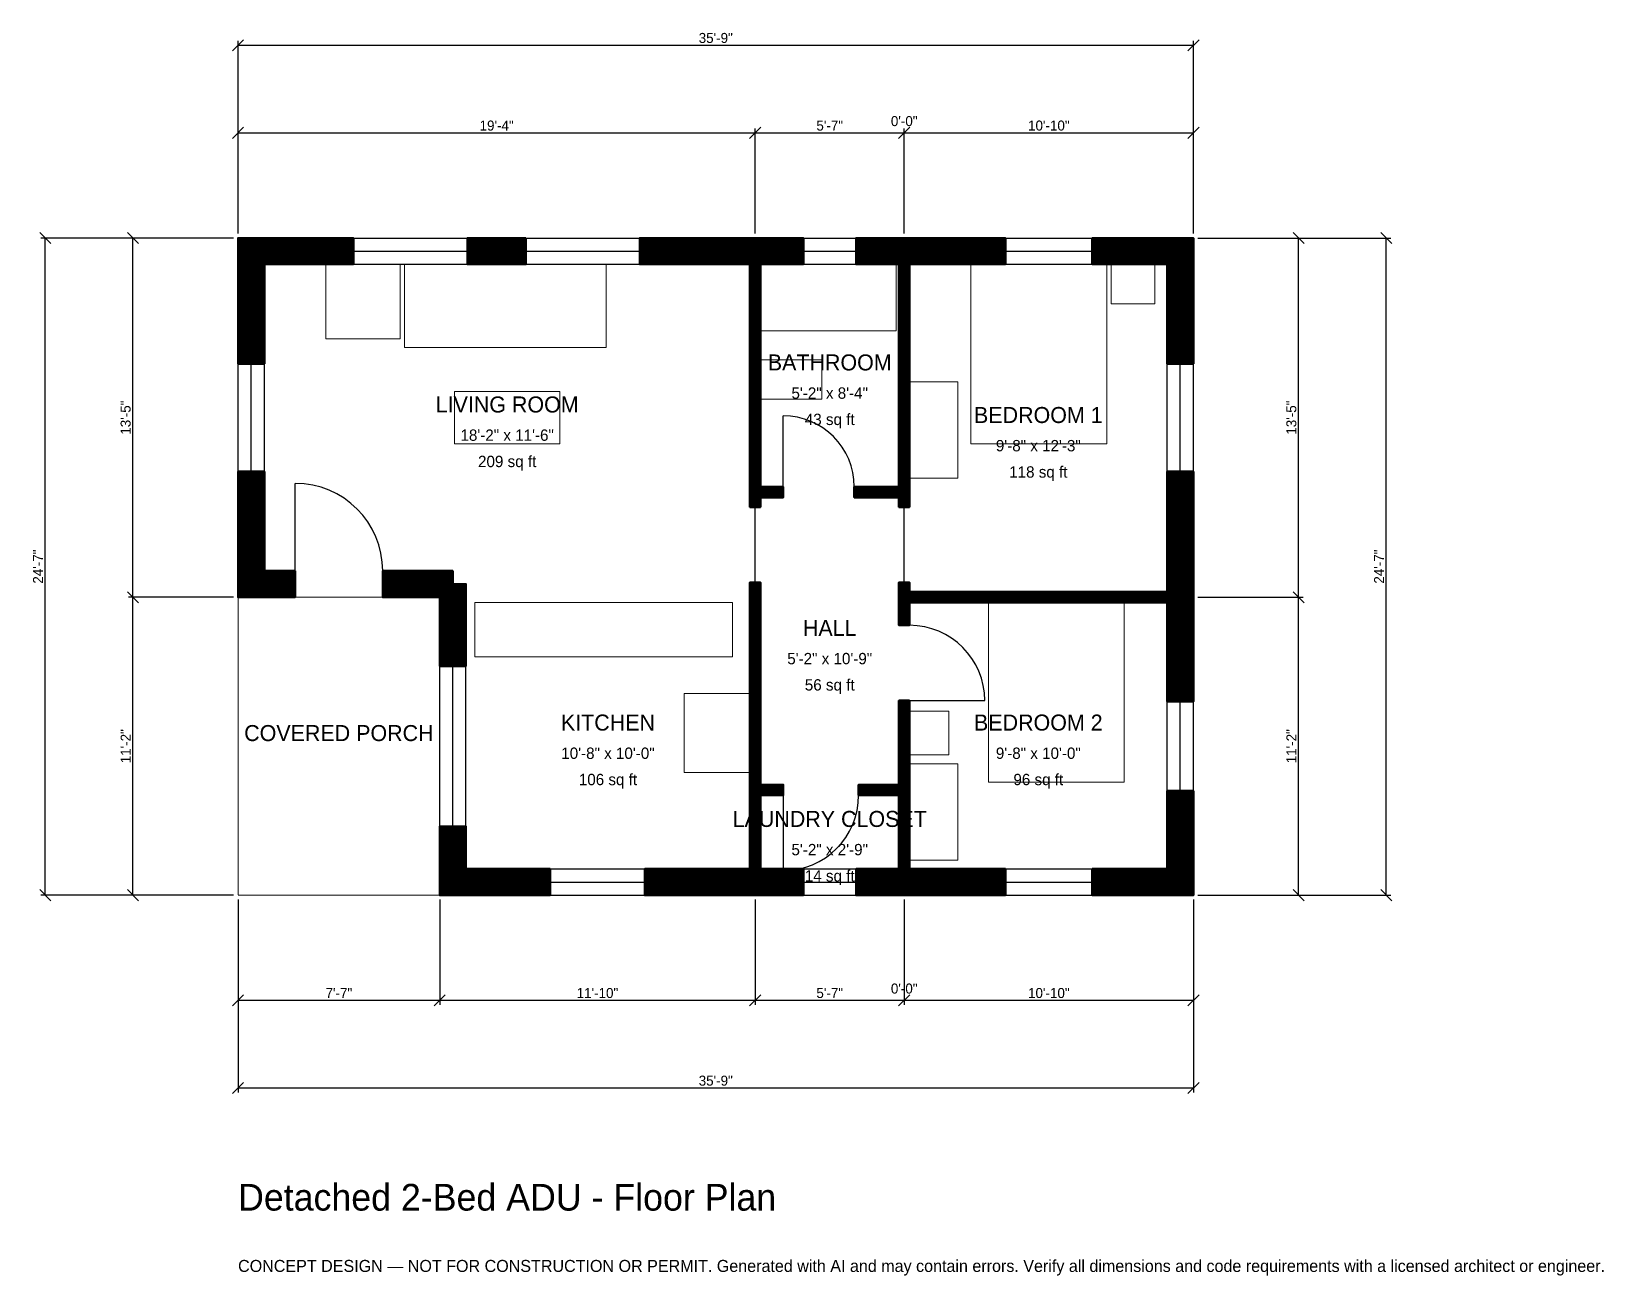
# Model space of a CAD drawing. Header units: inches. Extents: x -93 to 613, y -171 to 388.
import ezdxf
from ezdxf.enums import TextEntityAlignment as Align

# ---------------------------------------------------------------- set-up
doc = ezdxf.new("R2010")
doc.units = ezdxf.units.IN
doc.header["$MEASUREMENT"] = 0
doc.linetypes.add('DASHED', pattern=[0.6, 0.5, -0.1])
for name, color, linetype, lineweight in [('A-ANNO-DIMS', 1, 'Continuous', 13), ('A-ANNO-TEXT', 7, 'Continuous', 18), ('A-AREA-IDEN', 7, 'Continuous', 18), ('A-DOOR', 2, 'Continuous', 25), ('A-FLOR-FIXT', 9, 'Continuous', 13), ('A-FURN', 9, 'Continuous', 13), ('A-GLAZ', 4, 'Continuous', 25), ('A-SITE-PAVE', 8, 'Continuous', 13), ('A-WALL', 7, 'Continuous', 50), ('A-WALL-PATT', 8, 'Continuous', 13)]:
    doc.layers.add(name, color=color, linetype=linetype, lineweight=lineweight)
doc.dimstyles.new('PLAN', dxfattribs={"dimtxt": 4.5, "dimasz": 3, "dimexe": 2, "dimexo": 2, "dimgap": 1, "dimtad": 1, "dimdec": 0, "dimlunit": 4, "dimtsz": 2.5, "dimcen": 2.5, "dimclrd": 1, "dimclre": 1, "dimazin": 3, "dimtfac": 1, "dimtmove": 0, "dimatfit": 3})

msp = doc.modelspace()

# ---------------------------------------------------------------- hatches: boundary and pattern name
at = {"layer": 'A-WALL-PATT'}
h = msp.add_hatch(dxfattribs=at)
h.set_pattern_fill('ANSI31', color=8, scale=0.8)
h.paths.add_polyline_path([(296.8504, 0), (296.8504, 0), (293.3071, 0), (277.5591, 0), (277.5591, 11.811), (293.3071, 11.811), (296.8504, 11.811), (296.8504, 44.8819), (278.7402, 44.8819), (278.7402, 49.6063), (296.8504, 49.6063), (296.8504, 87.4016), (301.5748, 87.4016), (301.5748, 49.6063), (301.5748, 44.8819), (301.5748, 11.811), (305.1181, 11.811), (344.685, 11.811), (344.685, 0), (305.1181, 0), (301.5748, 0), (301.5748, 0), (296.8504, 0)])
h.paths.add_polyline_path([(238.189, 0), (234.6457, 0), (234.6457, 0), (229.9213, 0), (229.9213, 0), (226.378, 0), (182.6772, 0), (182.6772, 11.811), (226.378, 11.811), (229.9213, 11.811), (229.9213, 44.8819), (229.9213, 49.6063), (229.9213, 131.4961), (229.9213, 136.2205), (229.9213, 140.5512), (234.6457, 140.5512), (234.6457, 136.2205), (234.6457, 131.4961), (234.6457, 49.6063), (244.8819, 49.6063), (244.8819, 44.8819), (234.6457, 44.8819), (234.6457, 11.811), (238.189, 11.811), (253.937, 11.811), (253.937, 0), (238.189, 0)])
h.paths.add_polyline_path([(102.3622, 0), (102.3622, 0), (90.5512, 0), (90.5512, 0), (90.5511, 0), (90.5511, 11.811), (90.5512, 11.811), (90.5512, 30.9055), (102.3622, 30.9055), (102.3622, 11.811), (140.1575, 11.811), (140.1575, 0), (102.3622, 0)])
h.paths.add_polyline_path([(90.5512, 133.8583), (64.9606, 133.8583), (64.9606, 145.6693), (96.4567, 145.6693), (96.4567, 139.7638), (102.3622, 139.7638), (102.3622, 102.9528), (90.5512, 102.9528), (90.5512, 133.8583)])
h.paths.add_polyline_path([(11.811, 133.8583), (11.811, 133.8582), (0, 133.8582), (0, 133.8583), (0, 133.8583), (0, 145.6693), (0, 145.6693), (0, 190.3543), (11.811, 190.3543), (11.811, 145.6693), (25.5906, 145.6693), (25.5906, 133.8583), (11.811, 133.8583)])
h.paths.add_polyline_path([(0, 283.4646), (0, 283.4646), (0, 295.2756), (0, 295.2756), (0, 295.2756), (11.811, 295.2756), (11.811, 295.2756), (51.8373, 295.2756), (51.8373, 283.4646), (11.811, 283.4646), (11.811, 238.7795), (0, 238.7795), (0, 283.4646)])
h.paths.add_polyline_path([(129.2651, 295.2756), (129.2651, 283.4646), (103.0184, 283.4646), (103.0184, 295.2756), (129.2651, 295.2756)])
h.paths.add_polyline_path([(226.378, 295.2756), (229.9213, 295.2756), (229.9213, 295.2756), (234.6457, 295.2756), (234.6457, 295.2756), (238.189, 295.2756), (253.937, 295.2756), (253.937, 283.4646), (238.189, 283.4646), (234.6457, 283.4646), (234.6457, 183.4646), (244.8819, 183.4646), (244.8819, 178.7402), (234.6457, 178.7402), (234.6457, 174.4094), (229.9213, 174.4094), (229.9213, 178.7402), (229.9213, 183.4646), (229.9213, 283.4646), (226.378, 283.4646), (180.4462, 283.4646), (180.4462, 295.2756), (226.378, 295.2756)])
h.paths.add_polyline_path([(293.3071, 295.2756), (296.8504, 295.2756), (296.8504, 295.2756), (301.5748, 295.2756), (301.5748, 295.2756), (305.1181, 295.2756), (344.685, 295.2756), (344.685, 283.4646), (305.1181, 283.4646), (301.5748, 283.4646), (301.5748, 183.4646), (301.5748, 178.7402), (301.5748, 174.4094), (296.8504, 174.4094), (296.8504, 178.7402), (276.7717, 178.7402), (276.7717, 183.4646), (296.8504, 183.4646), (296.8504, 283.4646), (293.3071, 283.4646), (277.5591, 283.4646), (277.5591, 295.2756), (293.3071, 295.2756)])
h.paths.add_polyline_path([(417.3228, 295.2756), (417.3228, 295.2756), (429.1339, 295.2756), (429.1339, 295.2756), (429.1339, 295.2756), (429.1339, 283.4646), (429.1339, 283.4646), (429.1339, 238.7795), (417.3228, 238.7795), (417.3228, 283.4646), (383.6614, 283.4646), (383.6614, 295.2756), (417.3228, 295.2756)])
h.paths.add_polyline_path([(429.1339, 139.7638), (429.1339, 136.2205), (429.1339, 136.2205), (429.1339, 131.4961), (429.1339, 131.4961), (429.1339, 127.9528), (429.1339, 87.0079), (417.3228, 87.0079), (417.3228, 127.9528), (417.3228, 131.4961), (301.5748, 131.4961), (301.5748, 121.2598), (296.8504, 121.2598), (296.8504, 131.4961), (296.8504, 131.4961), (296.8504, 136.2205), (296.8504, 136.2205), (296.8504, 140.5512), (301.5748, 140.5512), (301.5748, 136.2205), (417.3228, 136.2205), (417.3228, 139.7638), (417.3228, 190.3543), (429.1339, 190.3543), (429.1339, 139.7638)])
h.paths.add_polyline_path([(429.1339, 11.811), (429.1339, 11.811), (429.1339, 0), (429.1339, 0), (429.1339, 0), (417.3228, 0), (417.3228, 0), (383.6614, 0), (383.6614, 11.811), (417.3228, 11.811), (417.3228, 46.8504), (429.1339, 46.8504), (429.1339, 11.811)])

# ---------------------------------------------------------------- linework, layer by layer
at = {"layer": 'A-DOOR'}
for p, q in [((244.8819, 183.4646), (244.8819, 215.3543)), ((25.5906, 145.6693), (25.5906, 185.0394)), ((232.2835, 140.5512), (232.2835, 174.4094)), ((299.2126, 140.5512), (299.2126, 174.4094)), ((301.5748, 87.4016), (335.4331, 87.4016)), ((244.8819, 44.8819), (244.8819, 11.0236))]:
    msp.add_line(p, q, dxfattribs=at)
for centre, radius, start, end in [((244.8819, 183.4646), 31.8898, 0, 90), ((25.5906, 145.6693), 39.3701, 0, 90), ((301.5748, 87.4016), 33.8583, 0, 90), ((244.8819, 44.8819), 33.8583, 270, 360)]:
    msp.add_arc(centre, radius, start, end, dxfattribs=at)
at = {"layer": 'A-FLOR-FIXT'}
for points in [[(234.6457, 253.5433), (295.6693, 253.5433), (295.6693, 283.4646), (234.6457, 283.4646)], [(234.6457, 222.8346), (262.2047, 222.8346), (262.2047, 240.5512), (234.6457, 240.5512)], [(106.2992, 107.0866), (222.0472, 107.0866), (222.0472, 131.4961), (106.2992, 131.4961)]]:
    msp.add_lwpolyline(points, close=True, dxfattribs=at)
at = {"layer": 'A-FURN'}
for points in [[(39.3701, 250), (72.8346, 250), (72.8346, 283.4646), (39.3701, 283.4646)], [(74.8031, 246.063), (165.3543, 246.063), (165.3543, 283.4646), (74.8031, 283.4646)], [(329.1339, 202.7559), (390.1575, 202.7559), (390.1575, 283.4646), (329.1339, 283.4646)], [(392.126, 265.748), (411.811, 265.748), (411.811, 283.4646), (392.126, 283.4646)], [(97.2441, 202.7559), (144.4882, 202.7559), (144.4882, 226.378), (97.2441, 226.378)], [(301.5748, 187.4016), (323.2283, 187.4016), (323.2283, 230.7087), (301.5748, 230.7087)], [(337.0079, 50.7874), (398.0315, 50.7874), (398.0315, 131.4961), (337.0079, 131.4961)], [(200.3937, 55.1181), (229.9213, 55.1181), (229.9213, 90.5512), (200.3937, 90.5512)], [(301.5748, 62.9921), (319.2913, 62.9921), (319.2913, 82.6772), (301.5748, 82.6772)], [(301.5748, 15.748), (323.2283, 15.748), (323.2283, 59.0551), (301.5748, 59.0551)]]:
    msp.add_lwpolyline(points, close=True, dxfattribs=at)
at = {"layer": 'A-GLAZ'}
for p, q in [((51.8373, 295.2756), (103.0184, 295.2756)), ((129.2651, 295.2756), (180.4462, 295.2756)), ((253.937, 295.2756), (277.5591, 295.2756)), ((344.685, 295.2756), (383.6614, 295.2756)), ((51.8373, 289.3701), (103.0184, 289.3701)), ((51.8373, 283.4646), (103.0184, 283.4646)), ((129.2651, 289.3701), (180.4462, 289.3701)), ((129.2651, 283.4646), (180.4462, 283.4646)), ((253.937, 289.3701), (277.5591, 289.3701)), ((253.937, 283.4646), (277.5591, 283.4646)), ((344.685, 289.3701), (383.6614, 289.3701)), ((344.685, 283.4646), (383.6614, 283.4646)), ((0, 190.3543), (0, 238.7795)), ((5.9055, 190.3543), (5.9055, 238.7795)), ((11.811, 190.3543), (11.811, 238.7795)), ((417.3228, 190.3543), (417.3228, 238.7795)), ((423.2283, 190.3543), (423.2283, 238.7795)), ((429.1339, 190.3543), (429.1339, 238.7795)), ((90.5512, 30.9055), (90.5512, 102.9528)), ((96.4567, 30.9055), (96.4567, 102.9528)), ((102.3622, 30.9055), (102.3622, 102.9528)), ((417.3228, 46.8504), (417.3228, 87.0079)), ((423.2283, 46.8504), (423.2283, 87.0079)), ((429.1339, 46.8504), (429.1339, 87.0079)), ((140.1575, 11.811), (182.6772, 11.811)), ((253.937, 11.811), (277.5591, 11.811)), ((344.685, 11.811), (383.6614, 11.811)), ((140.1575, 5.9055), (182.6772, 5.9055)), ((140.1575, 0), (182.6772, 0)), ((253.937, 5.9055), (277.5591, 5.9055)), ((253.937, 0), (277.5591, 0)), ((344.685, 5.9055), (383.6614, 5.9055)), ((344.685, 0), (383.6614, 0))]:
    msp.add_line(p, q, dxfattribs=at)
at = {"layer": 'A-SITE-PAVE', "linetype": 'DASHED'}
msp.add_lwpolyline([(0, 0), (90.5512, 0), (90.5512, 133.8583), (0, 133.8583)], close=True, dxfattribs=at)
at = {"layer": 'A-WALL'}
for points in [[(0, 283.4646), (0, 283.4646), (0, 295.2756), (0, 295.2756), (0, 295.2756), (11.811, 295.2756), (11.811, 295.2756), (51.8373, 295.2756), (51.8373, 283.4646), (11.811, 283.4646), (11.811, 238.7795), (0, 238.7795), (0, 283.4646)], [(129.2651, 295.2756), (129.2651, 283.4646), (103.0184, 283.4646), (103.0184, 295.2756), (129.2651, 295.2756)], [(226.378, 295.2756), (229.9213, 295.2756), (229.9213, 295.2756), (234.6457, 295.2756), (234.6457, 295.2756), (238.189, 295.2756), (253.937, 295.2756), (253.937, 283.4646), (238.189, 283.4646), (234.6457, 283.4646), (234.6457, 183.4646), (244.8819, 183.4646), (244.8819, 178.7402), (234.6457, 178.7402), (234.6457, 174.4094), (229.9213, 174.4094), (229.9213, 178.7402), (229.9213, 183.4646), (229.9213, 283.4646), (226.378, 283.4646), (180.4462, 283.4646), (180.4462, 295.2756), (226.378, 295.2756)], [(293.3071, 295.2756), (296.8504, 295.2756), (296.8504, 295.2756), (301.5748, 295.2756), (301.5748, 295.2756), (305.1181, 295.2756), (344.685, 295.2756), (344.685, 283.4646), (305.1181, 283.4646), (301.5748, 283.4646), (301.5748, 183.4646), (301.5748, 178.7402), (301.5748, 174.4094), (296.8504, 174.4094), (296.8504, 178.7402), (276.7717, 178.7402), (276.7717, 183.4646), (296.8504, 183.4646), (296.8504, 283.4646), (293.3071, 283.4646), (277.5591, 283.4646), (277.5591, 295.2756), (293.3071, 295.2756)], [(417.3228, 295.2756), (417.3228, 295.2756), (429.1339, 295.2756), (429.1339, 295.2756), (429.1339, 295.2756), (429.1339, 283.4646), (429.1339, 283.4646), (429.1339, 238.7795), (417.3228, 238.7795), (417.3228, 283.4646), (383.6614, 283.4646), (383.6614, 295.2756), (417.3228, 295.2756)], [(11.811, 133.8583), (11.811, 133.8582), (0, 133.8582), (0, 133.8583), (0, 133.8583), (0, 145.6693), (0, 145.6693), (0, 190.3543), (11.811, 190.3543), (11.811, 145.6693), (25.5906, 145.6693), (25.5906, 133.8583), (11.811, 133.8583)], [(429.1339, 139.7638), (429.1339, 136.2205), (429.1339, 136.2205), (429.1339, 131.4961), (429.1339, 131.4961), (429.1339, 127.9528), (429.1339, 87.0079), (417.3228, 87.0079), (417.3228, 127.9528), (417.3228, 131.4961), (301.5748, 131.4961), (301.5748, 121.2598), (296.8504, 121.2598), (296.8504, 131.4961), (296.8504, 131.4961), (296.8504, 136.2205), (296.8504, 136.2205), (296.8504, 140.5512), (301.5748, 140.5512), (301.5748, 136.2205), (417.3228, 136.2205), (417.3228, 139.7638), (417.3228, 190.3543), (429.1339, 190.3543), (429.1339, 139.7638)], [(90.5512, 133.8583), (64.9606, 133.8583), (64.9606, 145.6693), (96.4567, 145.6693), (96.4567, 139.7638), (102.3622, 139.7638), (102.3622, 102.9528), (90.5512, 102.9528), (90.5512, 133.8583)], [(238.189, 0), (234.6457, 0), (234.6457, 0), (229.9213, 0), (229.9213, 0), (226.378, 0), (182.6772, 0), (182.6772, 11.811), (226.378, 11.811), (229.9213, 11.811), (229.9213, 44.8819), (229.9213, 49.6063), (229.9213, 131.4961), (229.9213, 136.2205), (229.9213, 140.5512), (234.6457, 140.5512), (234.6457, 136.2205), (234.6457, 131.4961), (234.6457, 49.6063), (244.8819, 49.6063), (244.8819, 44.8819), (234.6457, 44.8819), (234.6457, 11.811), (238.189, 11.811), (253.937, 11.811), (253.937, 0), (238.189, 0)], [(296.8504, 0), (296.8504, 0), (293.3071, 0), (277.5591, 0), (277.5591, 11.811), (293.3071, 11.811), (296.8504, 11.811), (296.8504, 44.8819), (278.7402, 44.8819), (278.7402, 49.6063), (296.8504, 49.6063), (296.8504, 87.4016), (301.5748, 87.4016), (301.5748, 49.6063), (301.5748, 44.8819), (301.5748, 11.811), (305.1181, 11.811), (344.685, 11.811), (344.685, 0), (305.1181, 0), (301.5748, 0), (301.5748, 0), (296.8504, 0)], [(429.1339, 11.811), (429.1339, 11.811), (429.1339, 0), (429.1339, 0), (429.1339, 0), (417.3228, 0), (417.3228, 0), (383.6614, 0), (383.6614, 11.811), (417.3228, 11.811), (417.3228, 46.8504), (429.1339, 46.8504), (429.1339, 11.811)], [(102.3622, 0), (102.3622, 0), (90.5512, 0), (90.5512, 0), (90.5511, 0), (90.5511, 11.811), (90.5512, 11.811), (90.5512, 30.9055), (102.3622, 30.9055), (102.3622, 11.811), (140.1575, 11.811), (140.1575, 0), (102.3622, 0)]]:
    msp.add_lwpolyline(points, close=True, dxfattribs=at)

# ---------------------------------------------------------------- texts
at = {"layer": 'A-ANNO-TEXT'}
for s, height, p in [('Detached 2-Bed ADU - Floor Plan', 12, (0, -141.7323)), ('CONCEPT DESIGN — NOT FOR CONSTRUCTION OR PERMIT. Generated with AI and may contain errors. Verify all dimensions and code requirements with a licensed architect or engineer.', 5.4, (0, -169.2913))]:
    msp.add_text(s, height=height, dxfattribs=at).set_placement(p)
at = {"layer": 'A-AREA-IDEN'}
for s, height, p in [('BATHROOM', 7.2, (265.748, 239.3701)), ('5\'-2" x 8\'-4"', 5.1, (265.748, 225.5906)), ('LIVING ROOM', 7.2, (120.8661, 220.4724)), ('BEDROOM 1', 7.2, (359.4488, 215.748)), ('43 sq ft', 5.1, (265.748, 213.7795)), ('18\'-2" x 11\'-6"', 5.1, (120.8661, 206.6929)), ('9\'-8" x 12\'-3"', 5.1, (359.4488, 201.9685)), ('209 sq ft', 5.1, (120.8661, 194.8819)), ('118 sq ft', 5.1, (359.4488, 190.1575)), ('HALL', 7.2, (265.748, 120.0787)), ('5\'-2" x 10\'-9"', 5.1, (265.748, 106.2992)), ('56 sq ft', 5.1, (265.748, 94.4882)), ('KITCHEN', 7.2, (166.1417, 77.5591)), ('BEDROOM 2', 7.2, (359.4488, 77.5591)), ('COVERED PORCH', 7.2, (45.2756, 72.8346)), ('10\'-8" x 10\'-0"', 5.1, (166.1417, 63.7795)), ('9\'-8" x 10\'-0"', 5.1, (359.4488, 63.7795)), ('106 sq ft', 5.1, (166.1417, 51.9685)), ('96 sq ft', 5.1, (359.4488, 51.9685)), ('LAUNDRY CLOSET', 7.2, (265.748, 34.252)), ('5\'-2" x 2\'-9"', 5.1, (265.748, 20.4724)), ('14 sq ft', 5.1, (265.748, 8.6614))]:
    msp.add_text(s, height=height, dxfattribs=at).set_placement(p, align=Align.MIDDLE_CENTER)

# ---------------------------------------------------------------- dimensions: what is measured, and where the dimension line sits
at = {"layer": 'A-ANNO-DIMS'}
for base, p1, p2, text in [((0, 381.8898), (0, 295.2756), (429.1339, 295.2756), '35\'-9"'), ((0, 342.5197), (0, 295.2756), (232.2835, 295.2756), '19\'-4"'), ((232.2835, 342.5197), (232.2835, 295.2756), (299.2126, 295.2756), '5\'-7"'), ((299.2126, 342.5197), (299.2126, 295.2756), (299.2126, 295.2756), '0\'-0"'), ((299.2126, 342.5197), (299.2126, 295.2756), (429.1339, 295.2756), '10\'-10"'), ((0, -47.2441), (0, 0), (90.5512, 0), '7\'-7"'), ((0, -86.6142), (0, 0), (429.1339, 0), '35\'-9"'), ((90.5512, -47.2441), (90.5512, 0), (232.2835, 0), '11\'-10"'), ((232.2835, -47.2441), (232.2835, 0), (299.2126, 0), '5\'-7"'), ((299.2126, -47.2441), (299.2126, 0), (299.2126, 0), '0\'-0"'), ((299.2126, -47.2441), (299.2126, 0), (429.1339, 0), '10\'-10"')]:
    msp.add_linear_dim(base=base, p1=p1, p2=p2, text=text, dimstyle='PLAN', dxfattribs=at).render()
for base, p1, p2, text in [((-86.6142, 0), (0, 0), (0, 295.2756), '24\'-7"'), ((-47.2441, 133.8583), (0, 133.8583), (0, 295.2756), '13\'-5"'), ((476.378, 133.8583), (429.1339, 133.8583), (429.1339, 295.2756), '13\'-5"'), ((515.748, 0), (429.1339, 0), (429.1339, 295.2756), '24\'-7"'), ((-47.2441, 0), (0, 0), (0, 133.8583), '11\'-2"'), ((476.378, 0), (429.1339, 0), (429.1339, 133.8583), '11\'-2"')]:
    msp.add_linear_dim(base=base, p1=p1, p2=p2, angle=90, text=text, dimstyle='PLAN', dxfattribs=at).render()

doc.saveas('drawing.dxf')
